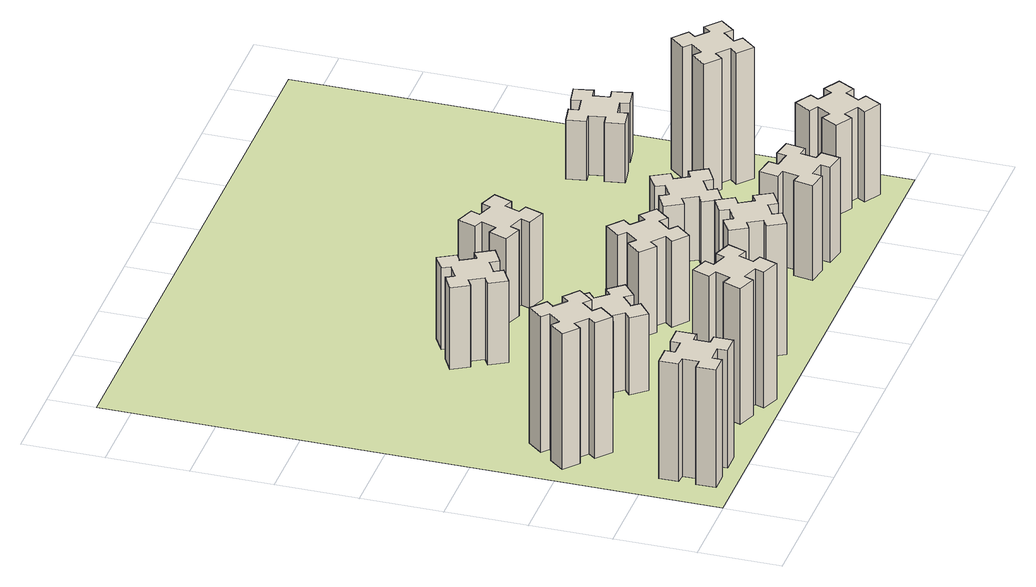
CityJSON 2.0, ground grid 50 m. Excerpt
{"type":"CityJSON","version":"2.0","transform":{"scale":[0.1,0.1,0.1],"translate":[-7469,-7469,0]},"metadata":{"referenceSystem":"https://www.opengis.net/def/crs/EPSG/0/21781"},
"CityObjects":{
"building1":{"type":"Building","attributes":{"class":"1000","function":"1000","usage":"1000","yearOfConstruction":2016,"roofType":"1000","measuredHeight":78,"storeysAboveGround":30,"storeysBelowGround":0},"geometry":[{"type":"Solid","lod":"1","boundaries":[[[[0,1,2,3,4,5,6,7,8,9,10,11,12,13,14,15,16,17,18,19]],[[17,16,20,21]],[[16,15,22,20]],[[15,14,23,22]],[[14,13,24,23]],[[13,12,25,24]],[[12,11,26,25]],[[11,10,27,26]],[[10,9,28,27]],[[9,8,29,28]],[[8,7,30,29]],[[7,6,31,30]],[[6,5,32,31]],[[5,4,33,32]],[[4,3,34,33]],[[3,2,35,34]],[[2,1,36,35]],[[1,0,37,36]],[[0,19,38,37]],[[19,18,39,38]],[[18,17,21,39]],[[24,25,26,27,28,29,30,31,32,33,34,35,36,37,38,39,21,20,22,23]]]]}]},
"building2":{"type":"Building","attributes":{"class":"1000","function":"1000","usage":"1000","yearOfConstruction":2016,"roofType":"1000","measuredHeight":90,"storeysAboveGround":30,"storeysBelowGround":0},"geometry":[{"type":"Solid","lod":"1","boundaries":[[[[40,41,42,43,44,45,46,47,48,49,50,51,52,53,54,55,56,57,58,59]],[[57,56,60,61]],[[56,55,62,60]],[[55,54,63,62]],[[54,53,64,63]],[[53,52,65,64]],[[52,51,66,65]],[[51,50,67,66]],[[50,49,68,67]],[[49,48,69,68]],[[48,47,70,69]],[[47,46,71,70]],[[46,45,72,71]],[[45,44,73,72]],[[44,43,74,73]],[[43,42,75,74]],[[42,41,76,75]],[[41,40,77,76]],[[40,59,78,77]],[[59,58,79,78]],[[58,57,61,79]],[[64,65,66,67,68,69,70,71,72,73,74,75,76,77,78,79,61,60,62,63]]]]}]},
"building3":{"type":"Building","attributes":{"class":"1000","function":"1000","usage":"1000","yearOfConstruction":2016,"roofType":"1000","measuredHeight":90,"storeysAboveGround":30,"storeysBelowGround":0},"geometry":[{"type":"Solid","lod":"1","boundaries":[[[[80,81,82,83,84,85,86,87,88,89,90,91,92,93,94,95,96,97,98,99]],[[97,96,100,101]],[[96,95,102,100]],[[95,94,103,102]],[[94,93,104,103]],[[93,92,105,104]],[[92,91,106,105]],[[91,90,107,106]],[[90,89,108,107]],[[89,88,109,108]],[[88,87,110,109]],[[87,86,111,110]],[[86,85,112,111]],[[85,84,113,112]],[[84,83,114,113]],[[83,82,115,114]],[[82,81,116,115]],[[81,80,117,116]],[[80,99,118,117]],[[99,98,119,118]],[[98,97,101,119]],[[104,105,106,107,108,109,110,111,112,113,114,115,116,117,118,119,101,100,102,103]]]]}]},
"building4":{"type":"Building","attributes":{"class":"1000","function":"1000","usage":"1000","yearOfConstruction":2016,"roofType":"1000","measuredHeight":51,"storeysAboveGround":30,"storeysBelowGround":0},"geometry":[{"type":"Solid","lod":"1","boundaries":[[[[120,121,122,123,124,125,126,127,128,129,130,131,132,133,134,135,136,137,138,139]],[[137,136,140,141]],[[136,135,142,140]],[[135,134,143,142]],[[134,133,144,143]],[[133,132,145,144]],[[132,131,146,145]],[[131,130,147,146]],[[130,129,148,147]],[[129,128,149,148]],[[128,127,150,149]],[[127,126,151,150]],[[126,125,152,151]],[[125,124,153,152]],[[124,123,154,153]],[[123,122,155,154]],[[122,121,156,155]],[[121,120,157,156]],[[120,139,158,157]],[[139,138,159,158]],[[138,137,141,159]],[[144,145,146,147,148,149,150,151,152,153,154,155,156,157,158,159,141,140,142,143]]]]}]},
"building5":{"type":"Building","attributes":{"class":"1000","function":"1000","usage":"1000","yearOfConstruction":2016,"roofType":"1000","measuredHeight":54,"storeysAboveGround":30,"storeysBelowGround":0},"geometry":[{"type":"Solid","lod":"1","boundaries":[[[[160,161,162,163,164,165,166,167,168,169,170,171,172,173,174,175,176,177,178,179]],[[177,176,180,181]],[[176,175,182,180]],[[175,174,183,182]],[[174,173,184,183]],[[173,172,185,184]],[[172,171,186,185]],[[171,170,187,186]],[[170,169,188,187]],[[169,168,189,188]],[[168,167,190,189]],[[167,166,191,190]],[[166,165,192,191]],[[165,164,193,192]],[[164,163,194,193]],[[163,162,195,194]],[[162,161,196,195]],[[161,160,197,196]],[[160,179,198,197]],[[179,178,199,198]],[[178,177,181,199]],[[184,185,186,187,188,189,190,191,192,193,194,195,196,197,198,199,181,180,182,183]]]]}]},
"building6":{"type":"Building","attributes":{"class":"1000","function":"1000","usage":"1000","yearOfConstruction":2016,"roofType":"1000","measuredHeight":87,"storeysAboveGround":30,"storeysBelowGround":0},"geometry":[{"type":"Solid","lod":"1","boundaries":[[[[200,201,202,203,204,205,206,207,208,209,210,211,212,213,214,215,216,217,218,219]],[[217,216,220,221]],[[216,215,222,220]],[[215,214,223,222]],[[214,213,224,223]],[[213,212,225,224]],[[212,211,226,225]],[[211,210,227,226]],[[210,209,228,227]],[[209,208,229,228]],[[208,207,230,229]],[[207,206,231,230]],[[206,205,232,231]],[[205,204,233,232]],[[204,203,234,233]],[[203,202,235,234]],[[202,201,236,235]],[[201,200,237,236]],[[200,219,238,237]],[[219,218,239,238]],[[218,217,221,239]],[[224,225,226,227,228,229,230,231,232,233,234,235,236,237,238,239,221,220,222,223]]]]}]},
"building7":{"type":"Building","attributes":{"class":"1000","function":"1000","usage":"1000","yearOfConstruction":2016,"roofType":"1000","measuredHeight":57,"storeysAboveGround":30,"storeysBelowGround":0},"geometry":[{"type":"Solid","lod":"1","boundaries":[[[[240,241,242,243,244,245,246,247,248,249,250,251,252,253,254,255,256,257,258,259]],[[257,256,260,261]],[[256,255,262,260]],[[255,254,263,262]],[[254,253,264,263]],[[253,252,265,264]],[[252,251,266,265]],[[251,250,267,266]],[[250,249,268,267]],[[249,248,269,268]],[[248,247,270,269]],[[247,246,271,270]],[[246,245,272,271]],[[245,244,273,272]],[[244,243,274,273]],[[243,242,275,274]],[[242,241,276,275]],[[241,240,277,276]],[[240,259,278,277]],[[259,258,279,278]],[[258,257,261,279]],[[264,265,266,267,268,269,270,271,272,273,274,275,276,277,278,279,261,260,262,263]]]]}]},
"building8":{"type":"Building","attributes":{"class":"1000","function":"1000","usage":"1000","yearOfConstruction":2016,"roofType":"1000","measuredHeight":57,"storeysAboveGround":30,"storeysBelowGround":0},"geometry":[{"type":"Solid","lod":"1","boundaries":[[[[280,281,282,283,284,285,286,287,288,289,290,291,292,293,294,295,296,297,298,299]],[[297,296,300,301]],[[296,295,302,300]],[[295,294,303,302]],[[294,293,304,303]],[[293,292,305,304]],[[292,291,306,305]],[[291,290,307,306]],[[290,289,308,307]],[[289,288,309,308]],[[288,287,310,309]],[[287,286,311,310]],[[286,285,312,311]],[[285,284,313,312]],[[284,283,314,313]],[[283,282,315,314]],[[282,281,316,315]],[[281,280,317,316]],[[280,299,318,317]],[[299,298,319,318]],[[298,297,301,319]],[[304,305,306,307,308,309,310,311,312,313,314,315,316,317,318,319,301,300,302,303]]]]}]},
"building9":{"type":"Building","attributes":{"class":"1000","function":"1000","usage":"1000","yearOfConstruction":2016,"roofType":"1000","measuredHeight":63,"storeysAboveGround":30,"storeysBelowGround":0},"geometry":[{"type":"Solid","lod":"1","boundaries":[[[[320,321,322,323,324,325,326,327,328,329,330,331,332,333,334,335,336,337,338,339]],[[337,336,340,341]],[[336,335,342,340]],[[335,334,343,342]],[[334,333,344,343]],[[333,332,345,344]],[[332,331,346,345]],[[331,330,347,346]],[[330,329,348,347]],[[329,328,349,348]],[[328,327,350,349]],[[327,326,351,350]],[[326,325,352,351]],[[325,324,353,352]],[[324,323,354,353]],[[323,322,355,354]],[[322,321,356,355]],[[321,320,357,356]],[[320,339,358,357]],[[339,338,359,358]],[[338,337,341,359]],[[344,345,346,347,348,349,350,351,352,353,354,355,356,357,358,359,341,340,342,343]]]]}]},
"building10":{"type":"Building","attributes":{"class":"1000","function":"1000","usage":"1000","yearOfConstruction":2016,"roofType":"1000","measuredHeight":42,"storeysAboveGround":30,"storeysBelowGround":0},"geometry":[{"type":"Solid","lod":"1","boundaries":[[[[360,361,362,363,364,365,366,367,368,369,370,371,372,373,374,375,376,377,378,379]],[[377,376,380,381]],[[376,375,382,380]],[[375,374,383,382]],[[374,373,384,383]],[[373,372,385,384]],[[372,371,386,385]],[[371,370,387,386]],[[370,369,388,387]],[[369,368,389,388]],[[368,367,390,389]],[[367,366,391,390]],[[366,365,392,391]],[[365,364,393,392]],[[364,363,394,393]],[[363,362,395,394]],[[362,361,396,395]],[[361,360,397,396]],[[360,379,398,397]],[[379,378,399,398]],[[378,377,381,399]],[[384,385,386,387,388,389,390,391,392,393,394,395,396,397,398,399,381,380,382,383]]]]}]},
"building11":{"type":"Building","attributes":{"class":"1000","function":"1000","usage":"1000","yearOfConstruction":2016,"roofType":"1000","measuredHeight":60,"storeysAboveGround":30,"storeysBelowGround":0},"geometry":[{"type":"Solid","lod":"1","boundaries":[[[[400,401,402,403,404,405,406,407,408,409,410,411,412,413,414,415,416,417,418,419]],[[417,416,420,421]],[[416,415,422,420]],[[415,414,423,422]],[[414,413,424,423]],[[413,412,425,424]],[[412,411,426,425]],[[411,410,427,426]],[[410,409,428,427]],[[409,408,429,428]],[[408,407,430,429]],[[407,406,431,430]],[[406,405,432,431]],[[405,404,433,432]],[[404,403,434,433]],[[403,402,435,434]],[[402,401,436,435]],[[401,400,437,436]],[[400,419,438,437]],[[419,418,439,438]],[[418,417,421,439]],[[424,425,426,427,428,429,430,431,432,433,434,435,436,437,438,439,421,420,422,423]]]]}]},
"building12":{"type":"Building","attributes":{"class":"1000","function":"1000","usage":"1000","yearOfConstruction":2016,"roofType":"1000","measuredHeight":87,"storeysAboveGround":30,"storeysBelowGround":0},"geometry":[{"type":"Solid","lod":"1","boundaries":[[[[440,441,442,443,444,445,446,447,448,449,450,451,452,453,454,455,456,457,458,459]],[[457,456,460,461]],[[456,455,462,460]],[[455,454,463,462]],[[454,453,464,463]],[[453,452,465,464]],[[452,451,466,465]],[[451,450,467,466]],[[450,449,468,467]],[[449,448,469,468]],[[448,447,470,469]],[[447,446,471,470]],[[446,445,472,471]],[[445,444,473,472]],[[444,443,474,473]],[[443,442,475,474]],[[442,441,476,475]],[[441,440,477,476]],[[440,459,478,477]],[[459,458,479,478]],[[458,457,461,479]],[[464,465,466,467,468,469,470,471,472,473,474,475,476,477,478,479,461,460,462,463]]]]}]},
"building13":{"type":"Building","attributes":{"class":"1000","function":"1000","usage":"1000","yearOfConstruction":2016,"roofType":"1000","measuredHeight":39,"storeysAboveGround":30,"storeysBelowGround":0},"geometry":[{"type":"Solid","lod":"1","boundaries":[[[[480,481,482,483,484,485,486,487,488,489,490,491,492,493,494,495,496,497,498,499]],[[497,496,500,501]],[[496,495,502,500]],[[495,494,503,502]],[[494,493,504,503]],[[493,492,505,504]],[[492,491,506,505]],[[491,490,507,506]],[[490,489,508,507]],[[489,488,509,508]],[[488,487,510,509]],[[487,486,511,510]],[[486,485,512,511]],[[485,484,513,512]],[[484,483,514,513]],[[483,482,515,514]],[[482,481,516,515]],[[481,480,517,516]],[[480,499,518,517]],[[499,498,519,518]],[[498,497,501,519]],[[504,505,506,507,508,509,510,511,512,513,514,515,516,517,518,519,501,500,502,503]]]]}]},
"landuse1":{"type":"LandUse","attributes":{"name":"plot1","function":"1010"},"geometry":[{"type":"MultiSurface","lod":"1","boundaries":[[[520,521,522,523]]]}]}
},
"vertices":[
[265,325,0],[265,225,0],[205,225,0],[205,105,0],[325,105,0],[325,165,0],[425,165,0],[425,105,0],[545,105,0],[545,225,0],[485,225,0],[485,325,0],[545,325,0],[545,445,0],[425,445,0],[425,385,0],[325,385,0],[325,445,0],[205,445,0],[205,325,0],[325,385,780],[325,445,780],[425,385,780],[425,445,780],[545,445,780],[545,325,780],[485,325,780],[485,225,780],[545,225,780],[545,105,780],[425,105,780],[425,165,780],[325,165,780],[325,105,780],[205,105,780],[205,225,780],[265,225,780],[265,325,780],[205,325,780],[205,445,780],
[484,1067,0],[408,1132,0],[446,1178,0],[354,1255,0],[277,1163,0],[323,1124,0],[259,1048,0],[213,1086,0],[136,994,0],[228,917,0],[266,963,0],[343,899,0],[304,853,0],[396,776,0],[473,868,0],[427,906,0],[492,983,0],[538,944,0],[615,1036,0],[523,1113,0],[492,983,900],[538,944,900],[427,906,900],[473,868,900],[396,776,900],[304,853,900],[343,899,900],[266,963,900],[228,917,900],[136,994,900],[213,1086,900],[259,1048,900],[323,1124,900],[277,1163,900],[354,1255,900],[446,1178,900],[408,1132,900],[484,1067,900],[523,1113,900],[615,1036,900],
[1029,360,0],[995,266,0],[939,287,0],[897,174,0],[1010,133,0],[1031,189,0],[1125,155,0],[1104,99,0],[1217,57,0],[1258,170,0],[1202,191,0],[1236,285,0],[1292,264,0],[1333,377,0],[1220,418,0],[1200,362,0],[1106,396,0],[1127,452,0],[1014,493,0],[973,380,0],[1106,396,900],[1127,452,900],[1200,362,900],[1220,418,900],[1333,377,900],[1292,264,900],[1236,285,900],[1202,191,900],[1258,170,900],[1217,57,900],[1104,99,900],[1125,155,900],[1031,189,900],[1010,133,900],[897,174,900],[939,287,900],[995,266,900],[1029,360,900],[973,380,900],[1014,493,900],
[1083,1132,0],[1006,1067,0],[968,1113,0],[876,1036,0],[953,944,0],[999,983,0],[1063,906,0],[1017,868,0],[1094,776,0],[1186,853,0],[1148,899,0],[1224,963,0],[1263,917,0],[1355,994,0],[1278,1086,0],[1232,1048,0],[1167,1124,0],[1213,1163,0],[1136,1255,0],[1044,1178,0],[1167,1124,510],[1213,1163,510],[1232,1048,510],[1278,1086,510],[1355,994,510],[1263,917,510],[1224,963,510],[1148,899,510],[1186,853,510],[1094,776,510],[1017,868,510],[1063,906,510],[999,983,510],[953,944,510],[876,1036,510],[968,1113,510],[1006,1067,510],[1083,1132,510],[1044,1178,510],[1136,1255,510],
[1336,1867,0],[1286,1954,0],[1338,1984,0],[1278,2088,0],[1174,2028,0],[1204,1976,0],[1117,1926,0],[1087,1978,0],[983,1918,0],[1043,1814,0],[1095,1844,0],[1145,1757,0],[1093,1727,0],[1153,1623,0],[1257,1683,0],[1227,1735,0],[1314,1785,0],[1344,1733,0],[1448,1793,0],[1388,1897,0],[1314,1785,540],[1344,1733,540],[1227,1735,540],[1257,1683,540],[1153,1623,540],[1093,1727,540],[1145,1757,540],[1095,1844,540],[1043,1814,540],[983,1918,540],[1087,1978,540],[1117,1926,540],[1204,1976,540],[1174,2028,540],[1278,2088,540],[1338,1984,540],[1286,1954,540],[1336,1867,540],[1388,1897,540],[1448,1793,540],
[1744,496,0],[1657,446,0],[1627,498,0],[1523,438,0],[1583,334,0],[1635,364,0],[1685,277,0],[1633,247,0],[1693,143,0],[1797,203,0],[1767,255,0],[1854,305,0],[1884,253,0],[1988,313,0],[1928,417,0],[1876,387,0],[1826,474,0],[1878,504,0],[1818,608,0],[1714,548,0],[1826,474,870],[1878,504,870],[1876,387,870],[1928,417,870],[1988,313,870],[1884,253,870],[1854,305,870],[1767,255,870],[1797,203,870],[1693,143,870],[1633,247,870],[1685,277,870],[1635,364,870],[1583,334,870],[1523,438,870],[1627,498,870],[1657,446,870],[1744,496,870],[1714,548,870],[1818,608,870],
[1803,1124,0],[1739,1048,0],[1693,1086,0],[1616,994,0],[1708,917,0],[1746,963,0],[1823,899,0],[1784,853,0],[1876,776,0],[1953,868,0],[1907,906,0],[1972,983,0],[2018,944,0],[2095,1036,0],[2003,1113,0],[1964,1067,0],[1888,1132,0],[1926,1178,0],[1834,1255,0],[1757,1163,0],[1888,1132,570],[1926,1178,570],[1964,1067,570],[2003,1113,570],[2095,1036,570],[2018,944,570],[1972,983,570],[1907,906,570],[1953,868,570],[1876,776,570],[1784,853,570],[1823,899,570],[1746,963,570],[1708,917,570],[1616,994,570],[1693,1086,570],[1739,1048,570],[1803,1124,570],[1757,1163,570],[1834,1255,570],
[1842,1771,0],[1876,1865,0],[1932,1844,0],[1973,1957,0],[1860,1998,0],[1840,1942,0],[1746,1976,0],[1767,2032,0],[1654,2073,0],[1613,1960,0],[1669,1940,0],[1635,1846,0],[1579,1867,0],[1537,1754,0],[1650,1713,0],[1671,1769,0],[1765,1735,0],[1744,1679,0],[1857,1637,0],[1898,1750,0],[1765,1735,570],[1744,1679,570],[1671,1769,570],[1650,1713,570],[1537,1754,570],[1579,1867,570],[1635,1846,570],[1669,1940,570],[1613,1960,570],[1654,2073,570],[1767,2032,570],[1746,1976,570],[1840,1942,570],[1860,1998,570],[1973,1957,570],[1932,1844,570],[1876,1865,570],[1842,1771,570],[1898,1750,570],[1857,1637,570],
[2764,475,0],[2665,492,0],[2676,551,0],[2557,572,0],[2537,454,0],[2596,444,0],[2578,345,0],[2519,356,0],[2498,237,0],[2617,217,0],[2627,276,0],[2725,258,0],[2715,199,0],[2833,178,0],[2854,297,0],[2795,307,0],[2812,405,0],[2871,395,0],[2892,513,0],[2774,534,0],[2812,405,630],[2871,395,630],[2795,307,630],[2854,297,630],[2833,178,630],[2715,199,630],[2725,258,630],[2627,276,630],[2617,217,630],[2498,237,630],[2519,356,630],[2578,345,630],[2596,444,630],[2537,454,630],[2557,572,630],[2676,551,630],[2665,492,630],[2764,475,630],[2774,534,630],[2892,513,630],
[2716,1027,0],[2666,1114,0],[2718,1144,0],[2658,1248,0],[2554,1188,0],[2584,1136,0],[2497,1086,0],[2467,1138,0],[2363,1078,0],[2423,974,0],[2475,1004,0],[2525,917,0],[2473,887,0],[2533,783,0],[2637,843,0],[2607,895,0],[2694,945,0],[2724,893,0],[2828,953,0],[2768,1057,0],[2694,945,420],[2724,893,420],[2607,895,420],[2637,843,420],[2533,783,420],[2473,887,420],[2525,917,420],[2475,1004,420],[2423,974,420],[2363,1078,420],[2467,1138,420],[2497,1086,420],[2584,1136,420],[2554,1188,420],[2658,1248,420],[2718,1144,420],[2666,1114,420],[2716,1027,420],[2768,1057,420],[2828,953,420],
[3365,474,0],[3315,387,0],[3263,417,0],[3203,313,0],[3307,253,0],[3337,305,0],[3424,255,0],[3394,203,0],[3498,143,0],[3558,247,0],[3506,277,0],[3556,364,0],[3608,334,0],[3668,438,0],[3564,498,0],[3534,446,0],[3447,496,0],[3477,548,0],[3373,608,0],[3313,504,0],[3447,496,600],[3477,548,600],[3534,446,600],[3564,498,600],[3668,438,600],[3608,334,600],[3556,364,600],[3506,277,600],[3558,247,600],[3498,143,600],[3394,203,600],[3424,255,600],[3337,305,600],[3307,253,600],[3203,313,600],[3263,417,600],[3315,387,600],[3365,474,600],[3313,504,600],[3373,608,600],
[3487,1006,0],[3552,1083,0],[3598,1044,0],[3675,1136,0],[3583,1213,0],[3544,1167,0],[3468,1232,0],[3506,1278,0],[3414,1355,0],[3337,1263,0],[3383,1224,0],[3319,1148,0],[3273,1186,0],[3196,1094,0],[3288,1017,0],[3326,1063,0],[3403,999,0],[3364,953,0],[3456,876,0],[3533,968,0],[3403,999,870],[3364,953,870],[3326,1063,870],[3288,1017,870],[3196,1094,870],[3273,1186,870],[3319,1148,870],[3383,1224,870],[3337,1263,870],[3414,1355,870],[3506,1278,870],[3468,1232,870],[3544,1167,870],[3583,1213,870],[3675,1136,870],[3598,1044,870],[3552,1083,870],[3487,1006,870],[3533,968,870],[3456,876,870],
[3365,1872,0],[3267,1855,0],[3257,1914,0],[3138,1893,0],[3159,1775,0],[3218,1785,0],[3236,1687,0],[3177,1677,0],[3197,1558,0],[3316,1579,0],[3305,1638,0],[3404,1656,0],[3414,1597,0],[3532,1617,0],[3511,1736,0],[3452,1725,0],[3435,1824,0],[3494,1834,0],[3473,1952,0],[3355,1931,0],[3435,1824,390],[3494,1834,390],[3452,1725,390],[3511,1736,390],[3532,1617,390],[3414,1597,390],[3404,1656,390],[3305,1638,390],[3316,1579,390],[3197,1558,390],[3177,1677,390],[3236,1687,390],[3218,1785,390],[3159,1775,390],[3138,1893,390],[3257,1914,390],[3267,1855,390],[3365,1872,390],[3355,1931,390],[3473,1952,390],
[5,3705,0],[3705,3705,0],[3705,5,0],[5,5,0]
]}
